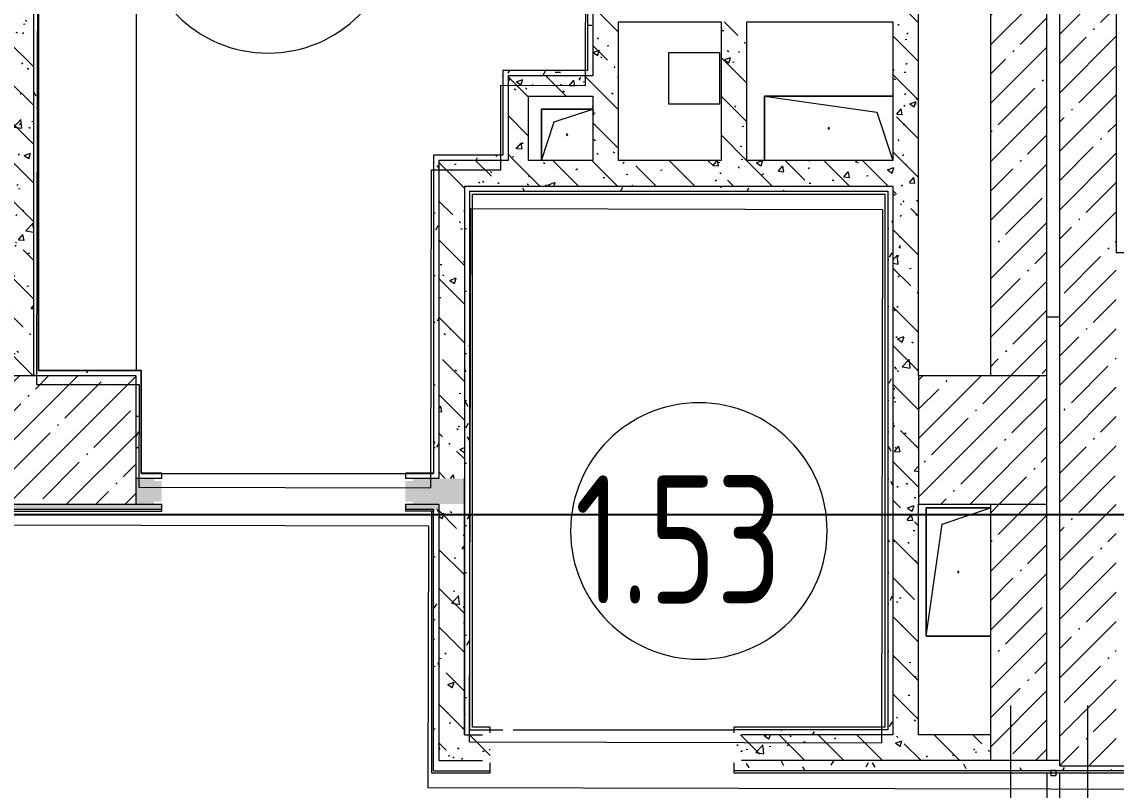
# Model space of a CAD drawing. Header units: millimetres. Extents: x -213911 to 415037, y -3642 to 107391.
# Drawn here: x 80770 to 85035, y 21449 to 24444 of the extents above; entities that cross this region are included whole.
import ezdxf

# ---------------------------------------------------------------- set-up
doc = ezdxf.new("R2010")
doc.units = ezdxf.units.MM
for name, color, linetype, lineweight in [('5.5) Перег WD5', 3, 'Continuous', 40), ('A-AREA-BNDY', 7, 'Continuous', 5), ('A-AREA-IDEN', 7, 'Continuous', 9), ('A-FLOR', 7, 'Continuous', 9), ('A-GENM', 7, 'Continuous', 9), ('A-WALL', 7, 'Continuous', 5), ('I-WALL', 7, 'Continuous', 5), ('S-COLS', 7, 'Continuous', 9), ('S-COLS-1', 7, 'Continuous', 5), ('Оси', 7, 'Continuous', 9)]:
    doc.layers.add(name, color=color, linetype=linetype, lineweight=lineweight)
doc.layers.add('A-WALL-1', color=9, linetype='Continuous', lineweight=5, true_color=0x808080)
doc.layers.add('A-WALL-FNSH-1', color=9, linetype='Continuous', lineweight=5, true_color=0x808080)
doc.styles.add('ISOCPEUR_1', font='isocpeur.ttf', dxfattribs={"height": 350})
doc.styles.add('СПДС', font='ГОСТ тип А.ttf', dxfattribs={"width": 0.9})
doc.dimstyles.new('ISO-2_0_0_9К_Средний_округл2', dxfattribs={"dimscale": 304.8, "dimtxt": 199.196235, "dimasz": 0.492126, "dimexe": 0.393701, "dimexo": 0, "dimgap": 0, "dimtad": 1, "dimdec": 0, "dimrnd": 10, "dimzin": 0, "dimdsep": 46, "dimtxsty": 'ISOCPEUR_1', "dimblk1": 'OBLIQUE', "dimblk2": 'OBLIQUE', "dimsah": 1, "dimcen": 0.09, "dimdle": 0.393701, "dimazin": 0, "dimtfac": 1, "dimtdec": 4, "dimtix": 1, "dimtmove": 0, "dimatfit": 3, "dimfxl": 1, "dimtvp": 1, "dimtolj": 1, "dimtzin": 0, "dimarcsym": 2})
pattern_1 = [(45, (64.7, -136.06), (-114.04925, 114.04925), []), (45, (178.75, -136.06), (-114.04925, 114.04925), [201.612, -40.322, 6.706, -33.617])]
pattern_2 = [(135, (64.7, -136.06), (-150.8683, -150.8683), [213.36, -35.56, 7.112, -35.56]), (135, (64.7, 14.71), (-150.8683, -150.8683), []), (50, (64.7, -136.06), (255.05767, -22.3145), [26.67, -293.37]), (355, (64.7, -136.06), (-49.3404, 267.47914), [21.336, -234.696]), (100.451, (85.96, -137.92), (205.7195, 245.16356), [22.666, -249.326]), (46.184, (64.7, -64.94), (379.511, -58.86), [40.005, -440.055]), (96.636, (96.33, -69.85), (332.3634, 346.3991), [33.999, -373.989]), (351.184, (64.7, -64.94), (332.3669, 346.3953), [32.004, -352.044]), (21, (100.26, -82.72), (212.26017, -143.1711), [26.67, -293.37]), (326, (100.26, -82.72), (86.5224, 257.8632), [21.336, -234.696]), (71.451, (117.95, -94.65), (298.78395, 114.6901), [22.666, -249.326]), (37.5, (64.7, -136.06), (4.32385, 118.37751), [6.706, -225.146, 6.706, -231.546, -235.585]), (37.5, (64.7, -136.06), (4.32385, 118.37751), [-470.103, 6.706, -228.879]), (7.5, (64.7, -136.06), (93.54758, 140.2533), [6.706, -129.134, 6.706, -219.812, -89.789]), (7.5, (64.7, -136.06), (93.54758, 140.2533), [-362.356, 6.706, -83.083]), (327.5, (-14.6, -136.06), (189.82734, -8.02019), [6.706, -82.194, 6.706, -270.662, -368.046]), (327.5, (-14.6, -136.06), (189.82734, -8.02019), [-366.268, 6.706, -361.34]), (317.5, (-50.16, -136.06), (207.38114, 35.59764), [6.706, -108.864, 6.706, -177.495, -261.366]), (317.5, (-50.16, -136.06), (207.38114, 35.59764), [-299.771, 6.706, -254.66])]
pattern_3 = [(0, (64.7, -136.06), (243.84, 60.96), [20.117, -162.763, 20.117, -162.763, -975.36]), (0, (64.7, -136.06), (243.84, 60.96), [-365.76, 20.117, -345.643, 20.117, -162.763, -426.72]), (0, (64.7, -136.06), (243.84, 60.96), [-914.4, 20.117, -101.803, 20.117, -284.683]), (120, (156.14, -105.58), (-174.71291, 180.691634), [20.117, -162.763, 20.117, -162.763, -975.36]), (120, (156.14, -105.58), (-174.71291, 180.691634), [-365.76, 20.117, -345.643, 20.117, -162.763, -426.72]), (120, (156.14, -105.58), (-174.71291, 180.691634), [-914.4, 20.117, -101.803, 20.117, -284.683]), (240, (186.62, 16.34), (-69.12709, -241.651634), [20.117, -162.763, 20.117, -162.763, -975.36]), (240, (186.62, 16.34), (-69.12709, -241.651634), [-365.76, 20.117, -345.643, 20.117, -162.763, -426.72]), (240, (186.62, 16.34), (-69.12709, -241.651634), [-914.4, 20.117, -101.803, 20.117, -284.683])]

# ---------------------------------------------------------------- blocks, each defined once
blk = doc.blocks.new('BSC_Колонна _Прямоугольная - 500х500-23287078-Объем проектирования 1 этажа')
at = {"layer": 'S-COLS-1'}
h = blk.add_hatch(dxfattribs=at)
h.set_pattern_fill('FP_32', color=256, style=0, pattern_type=2)
h.set_pattern_definition([(45, (-84450, -22950), (-114.04925, 114.04925), []), (45, (-84335.95, -22950), (-114.04925, 114.04925), [201.613, -40.323, 6.706, -33.617])])
h.paths.add_polyline_path([(-187.2, -250), (250, -250), (250, 250), (-250, 250), (-250, -250)])
for p, q in [((250, 250), (-250, 250)), ((-250, 250), (-250, -250)), ((250, -250), (250, 250)), ((-250, -250), (250, -250))]:
    blk.add_line(p, q, dxfattribs=at)
blk = doc.blocks.new('GM_Отверстие прямоугольное _в плите_ - Отверстие-21613015-Объем проектирования 1 этажа')
at = {"layer": 'A-GENM'}
for p, q in [((-125, -250), (-125, 250)), ((-125, 250), (125, 250)), ((125, 250), (-125, 250)), ((-125, 250), (-125, -250)), ((-62.5, 187.5), (125, 250)), ((-125, -250), (-62.5, 187.5)), ((125, -250), (-125, -250)), ((-125, -250), (125, -250))]:
    blk.add_line(p, q, dxfattribs=at)
for start, end in [(360, 180), (180, 360)]:
    blk.add_arc((0, 0), 2.5, start, end, dxfattribs=at)
blk = doc.blocks.new('GM_Отверстие прямоугольное _в плите_ - Отверстие-V129-Объем проектирования 1 этажа')
at = {"layer": 'A-GENM'}
for p, q in [((-125, -250), (-125, 250)), ((-125, 250), (-125, -250)), ((-62.5, 187.5), (125, 250)), ((-125, -250), (-62.5, 187.5)), ((125, -250), (-125, -250)), ((-125, -250), (125, -250))]:
    blk.add_line(p, q, dxfattribs=at)
for start, end in [(360, 180), (180, 360)]:
    blk.add_arc((0, 0), 2.5, start, end, dxfattribs=at)
blk = doc.blocks.new('BSC_Колонна _Прямоугольная - 500х500-V136-Объем проектирования 1 этажа')
at = {"layer": 'S-COLS-1'}
h = blk.add_hatch(dxfattribs=at)
h.set_pattern_fill('FP_138', color=256, style=0, pattern_type=2)
h.set_pattern_definition([(45, (-80900, -22950), (-114.04925, 114.04925), []), (45, (-80785.95, -22950), (-114.04925, 114.04925), [201.613, -40.323, 6.706, -33.617])])
h.paths.add_polyline_path([(202.8, -250), (250, -250), (250, 250), (-250, 250), (-250, -250), (-26, -250)])
for p, q in [((250, 250), (-250, 250)), ((-250, 250), (-250, -250)), ((250, -250), (250, 250)), ((-250, -250), (250, -250))]:
    blk.add_line(p, q, dxfattribs=at)
blk = doc.blocks.new('GM_Отверстие прямоугольное _в плите_ - Отверстие-V161-Объем проектирования 1 этажа')
at = {"layer": 'A-GENM'}
for p, q in [((-100, -100), (-100, 100)), ((-100, 100), (100, 100)), ((100, 100), (-100, 100)), ((-100, 100), (-100, -100)), ((-50, 50), (100, 100)), ((-100, -100), (-50, 50))]:
    blk.add_line(p, q, dxfattribs=at)
for start, end in [(360, 180), (180, 360)]:
    blk.add_arc((0, 0), 2.5, start, end, dxfattribs=at)
blk = doc.blocks.new('Марка_Помещения - Номер-25198446-Объем проектирования 1 этажа')
at = {"layer": 'A-AREA-IDEN'}
for start, end in [(360, 180), (180, 360)]:
    blk.add_arc((0, 0), 2.5, start, end, dxfattribs=at)
blk = doc.blocks.new('_Oblique')
at = {"color": 0, "linetype": 'ByBlock', "lineweight": -2}
blk.add_line((-0.5, -0.5), (0.5, 0.5), dxfattribs=at)
blk = doc.blocks.new('*D2019')
at = {"layer": '5.5) Перег WD5', "color": 0, "lineweight": -2, "transparency": 16777216}
for p, q in [((34274.7, 22501.5), (34274.7, 22643.4)), ((34604.7, 22501.5), (34604.7, 22643.4)), ((34154.7, 22523.4), (34604.7, 22523.4)), ((34604.7, 22523.4), (87153.3, 22523.4))]:
    blk.add_line(p, q, dxfattribs=at)
at = {"layer": 'Defpoints', "color": 0, "transparency": 16777216}
for p in [(34604.7, 22523.4), (34274.7, 22501.5), (34604.7, 22501.5)]:
    blk.add_point(p, dxfattribs=at)
at = {"layer": '5.5) Перег WD5', "color": 0, "lineweight": -2, "transparency": 16777216, "xscale": 304.8, "yscale": 304.8, "zscale": 304.8, "rotation": 180}
blk.add_blockref('_Oblique', (34274.7, 22523.4), dxfattribs=at)
at = {"layer": '5.5) Перег WD5', "color": 0, "lineweight": -2, "transparency": 16777216, "xscale": 304.8, "yscale": 304.8, "zscale": 304.8}
blk.add_blockref('_Oblique', (34604.7, 22523.4), dxfattribs=at)
at = {"layer": '5.5) Перег WD5', "color": 0, "lineweight": 25, "transparency": 16777216, "insert": (86593.3, 22990.1), "char_height": 350, "width": 455.087, "attachment_point": 1, "line_spacing_factor": 1.149209, "style": 'ISOCPEUR_1'}
blk.add_mtext('\\A1;330', dxfattribs=at)

msp = doc.modelspace()

# ---------------------------------------------------------------- hatches: boundary and pattern name
at = {"layer": 'I-WALL'}
h = msp.add_hatch(dxfattribs=at)
h.set_pattern_fill('FP_1', color=256, style=0, pattern_type=2)
h.set_pattern_definition(pattern_1)
h.paths.add_polyline_path([(84814.7, 21543.9), (85034.7, 21543.9), (85034.7, 26963.9), (84814.7, 26963.9), (84814.7, 21586.3)])
h = msp.add_hatch(dxfattribs=at)
h.set_pattern_fill('FP_41', color=256, style=0, pattern_type=2)
h.set_pattern_definition(pattern_2)
h.paths.add_polyline_path([(83094.7, 23803.9), (83094.7, 25713.9), (82994.7, 25713.9), (82994.7, 23803.9)])
h.paths.add_polyline_path([(82994.7, 26663.9), (83094.7, 26663.9), (83094.7, 26743.9), (82994.7, 26743.9), (82994.7, 26693.9)])
h = msp.add_hatch(dxfattribs=at)
h.set_pattern_fill('FP_41', color=256, style=0, pattern_type=2)
h.set_pattern_definition(pattern_2)
h.paths.add_polyline_path([(84264.7, 21663.9), (84264.7, 26743.9), (84164.7, 26743.9), (84164.7, 21663.9)])
h = msp.add_hatch(dxfattribs=at)
h.set_pattern_fill('FP_191', color=256, style=0, pattern_type=2)
h.set_pattern_definition(pattern_3)
h.paths.add_polyline_path([(82994.7, 24233.9), (82994.7, 25683.9), (82986.7, 25683.9), (82986.7, 25753.9), (82994.7, 25753.9), (82994.7, 25813.9), (82974.7, 25813.9), (82974.7, 24233.9)])
h.paths.add_polyline_path([(82994.7, 26563.9), (82993.5, 26573.9), (82974.7, 26573.9), (82974.7, 26563.9)])
h.paths.add_polyline_path([(82994.7, 26613.9), (82994.7, 26623.9), (82986.7, 26623.9), (82986.7, 26693.9), (82994.7, 26693.9), (82994.7, 26723.9), (82974.7, 26723.9), (82974.7, 26613.9), (82988.5, 26613.9)])
h = msp.add_hatch(dxfattribs=at)
h.set_pattern_fill('FP_41', color=256, style=0, pattern_type=2)
h.set_pattern_definition(pattern_2)
h.paths.add_polyline_path([(80814.7, 23063.9), (80814.7, 26463.9), (80714.7, 26463.9), (80714.7, 23063.9)])
h = msp.add_hatch(dxfattribs=at)
h.set_pattern_fill('FP_1', color=256, style=0, pattern_type=2)
h.set_pattern_definition(pattern_1)
h.paths.add_polyline_path([(84544.7, 23063.9), (84764.7, 23063.9), (84764.7, 26463.9), (84544.7, 26463.9), (84544.7, 23176.3)])
h = msp.add_hatch(dxfattribs=at)
h.set_pattern_fill('FP_191', color=256, style=0, pattern_type=2)
h.set_pattern_definition(pattern_3)
h.paths.add_polyline_path([(80834.7, 23083.9), (80834.7, 26392.9), (80814.7, 26393.9), (80814.7, 23083.9)])
h = msp.add_hatch(dxfattribs=at)
h.set_pattern_fill('FP_41', color=256, style=0, pattern_type=2)
h.set_pattern_definition(pattern_2)
h.paths.add_polyline_path([(83539.3, 23903.9), (83594.7, 23903.9), (83594.7, 24443.9), (83494.7, 24443.9), (83494.7, 23903.9)])
h = msp.add_hatch(dxfattribs=at)
h.set_pattern_fill('FP_191', color=256, style=0, pattern_type=2)
h.set_pattern_definition(pattern_3)
h.paths.add_polyline_path([(82962.7, 24233.9), (82974.6, 24236.2), (82973.7, 24253.9), (82644.7, 24253.9), (82644.7, 24233.9), (82780.2, 24233.9)])
h = msp.add_hatch(dxfattribs=at)
h.set_pattern_fill('FP_41', color=256, style=0, pattern_type=2)
h.set_pattern_definition(pattern_2)
h.paths.add_polyline_path([(82728.8, 23903.9), (82744.7, 23903.9), (82744.7, 24233.9), (82664.7, 24233.9), (82664.7, 23903.9)])
h = msp.add_hatch(dxfattribs=at)
h.set_pattern_fill('FP_41', color=256, style=0, pattern_type=2)
h.set_pattern_definition(pattern_2)
h.paths.add_polyline_path([(82780.2, 24153.9), (82994.7, 24153.9), (82994.7, 24233.9), (82744.7, 24233.9), (82744.7, 24153.9)])
h = msp.add_hatch(dxfattribs=at)
h.set_pattern_fill('FP_191', color=256, style=0, pattern_type=2)
h.set_pattern_definition(pattern_3)
h.paths.add_polyline_path([(82394.7, 23903.9), (82644.7, 23903.9), (82644.7, 23923.9), (82374.7, 23923.9), (82374.7, 23903.9), (82381.9, 23903.9)])
h = msp.add_hatch(dxfattribs=at)
h.set_pattern_fill('FP_191', color=256, style=0, pattern_type=2)
h.set_pattern_definition(pattern_3)
h.paths.add_polyline_path([(82394.7, 22663.9), (82394.7, 23903.9), (82374.7, 23903.9), (82375.7, 22683.9)])
h.paths.add_polyline_path([(82374.7, 22663.9), (82394.7, 22663.9), (82374.7, 22683.9)])
h = msp.add_hatch(dxfattribs=at)
h.set_pattern_fill('FP_41', color=256, style=0, pattern_type=2)
h.set_pattern_definition(pattern_2)
h.paths.add_polyline_path([(82994.7, 23803.9), (82994.7, 23903.9), (82394.7, 23903.9), (82394.7, 23803.9), (82854.5, 23803.9)])
h = msp.add_hatch(dxfattribs=at)
h.set_pattern_fill('FP_41', color=256, style=0, pattern_type=2)
h.set_pattern_definition(pattern_2)
h.paths.add_polyline_path([(83373.2, 23803.9), (84164.7, 23803.9), (84164.7, 23903.9), (83094.7, 23903.9), (83094.7, 23803.9), (83296, 23803.9)])
h = msp.add_hatch(dxfattribs=at)
h.set_pattern_fill('FP_41', color=256, style=0, pattern_type=2)
h.set_pattern_definition(pattern_2)
h.paths.add_polyline_path([(82494.7, 22663.9), (82494.7, 23803.9), (82394.7, 23803.9), (82394.7, 22663.9)])
h = msp.add_hatch(dxfattribs=at)
h.set_pattern_fill('FP_191', color=256, style=0, pattern_type=2)
h.set_pattern_definition(pattern_3)
h.paths.add_polyline_path([(82644.7, 23783.9), (84144.7, 23783.9), (84144.4, 23803.9), (82494.7, 23803.9), (82494.7, 23783.9), (82568.5, 23783.9)])
h = msp.add_hatch(dxfattribs=at)
h.set_pattern_fill('FP_191', color=256, style=0, pattern_type=2)
h.set_pattern_definition(pattern_3)
h.paths.add_polyline_path([(84144.7, 21683.9), (84164.7, 21683.9), (84164.7, 23803.9), (84144.7, 23803.9), (84144.7, 21694.9)])
h = msp.add_hatch(dxfattribs=at)
h.set_pattern_fill('FP_191', color=256, style=0, pattern_type=2)
h.set_pattern_definition(pattern_3)
h.paths.add_polyline_path([(82494.7, 21663.9), (82514.7, 21663.9), (82514.7, 23783.9), (82494.7, 23783.9), (82494.7, 22116.3)])
h = msp.add_hatch(dxfattribs=at)
h.set_pattern_fill('FP_191', color=256, style=0, pattern_type=2)
h.set_pattern_definition(pattern_3)
h.paths.add_polyline_path([(80814.7, 23063.9), (81214.7, 23063.9), (81214.7, 23083.9), (80834.7, 23083)])
h.paths.add_polyline_path([(80814.7, 23063.9), (80834.7, 23083.9), (80814.7, 23083.9)])
h = msp.add_hatch(dxfattribs=at)
h.set_pattern_fill('FP_191', color=256, style=0, pattern_type=2)
h.set_pattern_definition(pattern_3)
h.paths.add_polyline_path([(81232.9, 22683.9), (81234.7, 22684.2), (81232.9, 23083.9), (81214.7, 23083.9), (81214.7, 22683.9)])
h = msp.add_hatch(dxfattribs=at)
h.set_pattern_fill('FP_41', color=256, style=0, pattern_type=2)
h.set_pattern_definition(pattern_2)
h.paths.add_polyline_path([(82394.7, 22563.9), (82494.7, 22563.9), (82494.7, 22663.9), (82294.7, 22661.9), (82294.7, 22653.9), (82264.7, 22653.9), (82264.7, 22573.9), (82294.7, 22573.9), (82294.7, 22565.9), (82374.7, 22563.9)])
h.paths.add_polyline_path([(78764.5, 22563.9), (80714.7, 22563.9), (80714.7, 22663.9), (78514.7, 22663.9), (78514.7, 22563.9), (78544.7, 22563.9)])
h.paths.add_polyline_path([(81232.9, 22563.9), (81284.7, 22565.9), (81284.7, 22573.9), (81314.7, 22573.9), (81314.7, 22653.9), (81284.7, 22653.9), (81284.7, 22661.9), (81214.7, 22660.4), (81214.7, 22563.9)])
h.paths.add_polyline_path([(77384.7, 22563.9), (77414.7, 22563.9), (77414.7, 22663.9), (77314.7, 22663.9), (77314.7, 22563.9), (77344.5, 22563.9)])
h.paths.add_polyline_path([(76233.5, 22563.9), (76814.7, 22563.9), (76814.7, 22663.9), (75809.5, 22663.9), (75809.5, 22563.9), (76075.2, 22563.9)])
h.paths.add_polyline_path([(74124.7, 22563.9), (74709.5, 22563.9), (74709.5, 22663.9), (74104.7, 22663.9), (74104.7, 22563.9)])
h.paths.add_polyline_path([(73604.7, 22563.9), (73604.7, 22663.9), (70874.7, 22663.9), (70874.7, 22563.9), (73584.7, 22563.9)])
h.paths.add_polyline_path([(70304.7, 22563.9), (70374.7, 22563.9), (70374.7, 22663.9), (70274.7, 22663.9), (70274.7, 22563.9)])
h.paths.add_polyline_path([(69174.7, 22563.9), (69174.7, 22663.9), (68374.7, 22663.9), (68374.7, 22563.9), (69149.7, 22563.9)])
h = msp.add_hatch(dxfattribs=at)
h.set_pattern_fill('FP_191', color=256, style=0, pattern_type=2)
h.set_pattern_definition(pattern_3)
h.paths.add_polyline_path([(82394.7, 22543.9), (82394.7, 22563.9), (82264.7, 22563.9), (82264.7, 22543.9), (82374.7, 22543.9)])
h.paths.add_polyline_path([(81140.3, 22543.9), (81314.7, 22543.9), (81314.7, 22563.9), (78544.7, 22563.7), (78544.7, 22555.9), (78514.7, 22555.9), (78514.7, 22543.9), (80912, 22543.9)])
h.paths.add_polyline_path([(76814.7, 22543.9), (77414.7, 22543.9), (77414.7, 22555.9), (77384.7, 22555.9), (77384.7, 22563.9), (75839.5, 22563.6), (75839.5, 22555.9), (75809.5, 22555.9), (75809.5, 22543.9), (76314.7, 22543.9)])
h.paths.add_polyline_path([(74124.7, 22543.9), (74709.5, 22543.9), (74709.5, 22555.9), (74679.5, 22555.9), (74679.5, 22563.9), (70304.7, 22563.8), (70304.7, 22555.9), (70274.7, 22555.9), (70274.7, 22543.9), (74104.7, 22543.9)])
h.paths.add_polyline_path([(69149.7, 22543.9), (69174.7, 22543.9), (69174.7, 22555.9), (69144.7, 22555.9), (69144.7, 22563.9), (68374.7, 22563.9), (68374.7, 22543.9), (69144.7, 22543.9)])
h = msp.add_hatch(dxfattribs=at)
h.set_pattern_fill('FP_41', color=256, style=0, pattern_type=2)
h.set_pattern_definition(pattern_2)
h.paths.add_polyline_path([(82394.7, 21663.9), (82494.7, 21663.9), (82494.7, 22563.9), (82394.7, 22563.9), (82394.7, 22116.3)])
h = msp.add_hatch(dxfattribs=at)
h.set_pattern_fill('FP_1', color=256, style=0, pattern_type=2)
h.set_pattern_definition(pattern_1)
h.paths.add_polyline_path([(84611.2, 21563.9), (84764.7, 21563.9), (84764.7, 22563.9), (84544.7, 22563.9), (84544.7, 21563.9)])
h = msp.add_hatch(dxfattribs=at)
h.set_pattern_fill('FP_191', color=256, style=0, pattern_type=2)
h.set_pattern_definition(pattern_3)
h.paths.add_polyline_path([(82374.7, 21523.9), (82394.7, 21523.9), (82394.7, 22543.9), (82374.7, 22543.9), (82374.7, 21586.3)])
h = msp.add_hatch(dxfattribs=at)
h.set_pattern_fill('FP_191', color=256, style=0, pattern_type=2)
h.set_pattern_definition(pattern_3)
h.paths.add_polyline_path([(84164.7, 21663.9), (84164.7, 21683.9), (83544.7, 21683.9), (83544.7, 21671.9), (83574.7, 21671.9), (83574.7, 21663.9), (84144.7, 21663.9)])
h.paths.add_polyline_path([(82514.7, 21663.9), (82564.7, 21663.9), (82564.7, 21671.9), (82594.7, 21671.9), (82594.7, 21683.9), (82514.7, 21683.9)])
h = msp.add_hatch(dxfattribs=at)
h.set_pattern_fill('FP_41', color=256, style=0, pattern_type=2)
h.set_pattern_definition(pattern_2)
h.paths.add_polyline_path([(84264.7, 21563.9), (84544.7, 21563.9), (84544.7, 21663.9), (83544.7, 21663.9), (83546, 21563.9), (84164.7, 21563.9)])
h.paths.add_polyline_path([(82564.7, 21563.9), (82594.7, 21563.9), (82594.7, 21663.9), (82394.7, 21663.9), (82394.7, 21563.9)])
h = msp.add_hatch(dxfattribs=at)
h.set_pattern_fill('FP_191', color=256, style=0, pattern_type=2)
h.set_pattern_definition(pattern_3)
h.paths.add_polyline_path([(84327.5, 21523.9), (84814.7, 21523.9), (84814.7, 21563.9), (83574.7, 21563.5), (83574.7, 21555.9), (83544.7, 21555.9), (83544.7, 21523.9), (84271, 21523.9)])
h.paths.add_polyline_path([(82394.7, 21523.9), (82594.7, 21523.9), (82594.7, 21555.9), (82564.7, 21555.9), (82564.7, 21563.9), (82394.7, 21563.9)])
h = msp.add_hatch(dxfattribs=at)
h.set_pattern_fill('FP_191', color=256, style=0, pattern_type=2)
h.set_pattern_definition(pattern_3)
h.paths.add_polyline_path([(86594.7, 21523.9), (86854.7, 21523.9), (86854.7, 21543.9), (86479.4, 21543.9), (86479.4, 21535.9), (86449.4, 21533.9), (86451.3, 21523.9)])
h.paths.add_polyline_path([(85104.7, 21523.9), (85499.4, 21523.9), (85498.3, 21535.9), (85469.4, 21535.9), (85469.4, 21543.9), (84814.7, 21543.9), (84814.7, 21523.9), (85100.8, 21523.9)])

# ---------------------------------------------------------------- linework, layer by layer
at = {"layer": 'A-AREA-BNDY', "flags": 128}
for points in [[(82967, 24195.8), (82972.8, 26663.8), (81484.8, 26667.3), (81484, 26337.3), (80834, 26338.8), (80826.3, 23030.8), (81226.3, 23029.9), (81225.3, 22629.9), (82363.3, 22627.2), (82366.2, 23867.2), (82636.2, 23866.6), (82637, 24196.6)], [(84125.9, 23711.1), (82517.9, 23714.8), (82513, 21636.8), (84121, 21633.1)]]:
    msp.add_lwpolyline(points, close=True, dxfattribs=at)
msp.add_lwpolyline([(66338.5, 21021.8), (78758.3, 20992.7), (78755.9, 19992.7), (85618.1, 19976.5), (85618, 19928.5), (86718, 19926), (86718.1, 19966), (86858.1, 19965.6), (86861.6, 21455.6), (86436.2, 21456.6), (86436.3, 21476.6), (85486.3, 21478.9), (85486.3, 21458.9), (85381.6, 21459.1), (85381.6, 21451.1), (82353.6, 21458.2), (82356, 22478.2), (68336, 22511.1)], dxfattribs=at)
at = {"layer": 'A-FLOR'}
for p, q in [((82974.7, 26573.9), (82974.7, 24253.9)), ((80834.7, 23083.9), (80834.7, 26388.9)), ((81214.7, 26388.9), (81214.7, 23083.9)), ((84544.7, 25843.9), (84544.7, 23293.9)), ((83489.8, 24323.9), (83289.8, 24323.9)), ((83289.8, 24323.9), (83289.8, 24123.9)), ((83489.8, 24123.9), (83489.8, 24323.9)), ((82973.7, 24253.9), (82644.7, 24253.9)), ((82644.7, 24253.9), (82644.7, 24236.2)), ((82644.7, 24233.9), (82644.7, 23924.9)), ((83289.8, 24123.9), (83489.8, 24123.9)), ((82644.7, 23923.9), (82374.7, 23923.9)), ((82374.7, 23923.9), (82374.7, 22684.9)), ((84764.7, 23293.9), (84814.7, 23293.9)), ((81232.9, 23083.9), (80835.7, 23083.9)), ((81234.7, 22683.9), (81234.7, 23083.9)), ((81235.7, 22683.9), (82374.7, 22683.9)), ((81314.7, 22663.9), (81314.7, 22683.9)), ((82264.7, 22683.9), (82264.7, 22663.9)), ((81314.7, 22543.9), (81314.7, 22563.9)), ((82264.7, 22563.9), (82264.7, 22543.9)), ((82594.7, 21683.9), (82644.7, 21683.9)), ((82684.7, 21683.9), (83544.7, 21683.9)), ((83544.7, 21683.9), (83544.7, 21671.9)), ((82594.7, 21523.9), (82594.7, 21555.9)), ((83544.7, 21555.9), (83544.7, 21523.9)), ((84764.7, 21515.9), (84764.7, 20041.9)), ((84814.7, 20041.9), (84814.7, 21515.9))]:
    msp.add_line(p, q, dxfattribs=at)
at = {"layer": 'A-WALL'}
for p, q in [((82974.7, 24253.9), (82973.7, 24253.9)), ((82644.7, 23924.9), (82644.7, 23923.9)), ((82514.7, 23783.9), (84144.7, 23783.9)), ((82514.7, 23783.9), (82514.7, 21683.9)), ((84144.7, 23783.9), (84144.7, 21683.9)), ((85444.7, 23543.9), (85034.7, 23543.9)), ((81235.7, 22683.9), (81234.7, 22683.9)), ((82374.7, 22683.9), (82374.7, 22684.9)), ((82264.7, 22543.9), (82374.7, 22543.9)), ((82514.7, 21683.9), (82594.7, 21683.9)), ((84144.7, 21683.9), (83544.7, 21683.9)), ((82494.7, 21663.9), (82564.7, 21663.9)), ((84164.7, 21663.9), (83574.7, 21663.9))]:
    msp.add_line(p, q, dxfattribs=at)
at = {"layer": 'A-WALL-1'}
for p, q in [((85034.7, 27193.9), (85034.7, 23543.9)), ((84264.7, 23063.9), (84264.7, 26963.9)), ((84814.7, 21543.9), (84814.7, 26963.9)), ((80814.7, 26463.9), (80814.7, 23063.9)), ((84764.7, 23063.9), (84764.7, 26463.9)), ((84544.7, 26343.9), (84544.7, 23063.9)), ((82994.7, 25683.9), (82994.7, 24233.9)), ((83094.7, 23903.9), (83094.7, 24443.9)), ((83094.7, 24443.9), (83494.7, 24443.9)), ((83494.7, 24443.9), (83494.7, 23903.9)), ((83594.7, 24443.9), (84164.7, 24443.9)), ((83594.7, 23903.9), (83594.7, 24443.9)), ((84164.7, 24443.9), (84164.7, 23903.9)), ((82994.7, 24233.9), (82664.7, 24233.9)), ((82664.7, 24233.9), (82664.7, 23903.9)), ((82744.7, 24153.9), (82994.7, 24153.9)), ((82744.7, 23903.9), (82744.7, 24153.9)), ((82994.7, 24153.9), (82994.7, 23903.9)), ((82664.7, 23903.9), (82394.7, 23903.9)), ((82394.7, 23903.9), (82394.7, 22663.9)), ((82994.7, 23903.9), (82744.7, 23903.9)), ((83494.7, 23903.9), (83094.7, 23903.9)), ((84164.7, 23903.9), (83594.7, 23903.9)), ((82494.7, 23803.9), (84164.7, 23803.9)), ((82494.7, 23803.9), (82494.7, 21663.9)), ((84164.7, 23803.9), (84164.7, 21663.9)), ((80835.7, 23083.9), (80834.7, 23083.9)), ((81314.7, 22663.9), (81214.7, 22663.9)), ((82394.7, 22663.9), (82264.7, 22663.9)), ((82494.7, 21663.9), (82494.7, 22663.9)), ((81214.7, 22563.9), (81314.7, 22563.9)), ((82264.7, 22563.9), (82394.7, 22563.9)), ((82394.7, 22563.9), (82394.7, 21563.9)), ((84264.7, 21663.9), (84264.7, 22563.9)), ((84544.7, 22563.9), (84544.7, 21563.9)), ((84764.7, 21563.9), (84764.7, 22563.9)), ((78514.7, 22543.9), (81314.7, 22543.9)), ((82374.7, 22543.9), (82374.7, 22535.9)), ((82594.7, 21671.9), (82594.7, 21683.9)), ((84544.7, 21663.9), (84264.7, 21663.9)), ((82394.7, 21563.9), (82564.7, 21563.9)), ((84814.7, 21563.9), (83574.7, 21563.9)), ((84814.7, 21543.9), (85469.4, 21543.9)), ((82374.7, 21523.9), (82594.7, 21523.9)), ((84800.7, 21525.9), (84780.7, 21525.9)), ((84780.7, 21525.9), (84780.7, 21505.9)), ((84780.7, 21505.9), (84800.7, 21505.9)), ((84800.7, 21505.9), (84800.7, 21525.9))]:
    msp.add_line(p, q, dxfattribs=at)
at = {"layer": 'A-WALL-FNSH-1'}
for p, q in [((80835.7, 23084.9), (80835.7, 26392.9)), ((82973.7, 25713.9), (82973.7, 24254.9)), ((82643.7, 24254.9), (82643.7, 23924.9)), ((82973.7, 24254.9), (82643.7, 24254.9)), ((82644.7, 24233.9), (82644.7, 24236.2)), ((82373.7, 23924.9), (82373.7, 22684.9)), ((82643.7, 23924.9), (82373.7, 23924.9)), ((82525.7, 23772.9), (84133.7, 23772.9)), ((82525.7, 21694.9), (82525.7, 23772.9)), ((84133.7, 23772.9), (84133.7, 21694.9)), ((81235.7, 23084.9), (80835.7, 23084.9)), ((81232.9, 23083.9), (81234.7, 23083.9)), ((81235.7, 22684.9), (81235.7, 23084.9)), ((81314.7, 22684.9), (81235.7, 22684.9)), ((81314.7, 22683.9), (81314.7, 22684.9)), ((82373.7, 22684.9), (82264.7, 22684.9)), ((82264.7, 22684.9), (82264.7, 22683.9)), ((78514.7, 22535.9), (81314.7, 22535.9)), ((81314.7, 22535.9), (81314.7, 22543.9)), ((82264.7, 22543.9), (82264.7, 22535.9)), ((82374.7, 22535.9), (82264.7, 22535.9)), ((82366.7, 22535.9), (82366.7, 21515.9)), ((82374.7, 21523.9), (82374.7, 22535.9)), ((82594.7, 21694.9), (82525.7, 21694.9)), ((82594.7, 21683.9), (82594.7, 21694.9)), ((84133.7, 21694.9), (83544.7, 21694.9)), ((83544.7, 21694.9), (83544.7, 21683.9)), ((82366.7, 21515.9), (82594.7, 21515.9)), ((82594.7, 21515.9), (82594.7, 21523.9)), ((85394.7, 21523.9), (83544.7, 21523.9)), ((83544.7, 21523.9), (83544.7, 21515.9)), ((83544.7, 21515.9), (85394.7, 21515.9))]:
    msp.add_line(p, q, dxfattribs=at)
at = {"layer": 'Оси'}
for points in [[(84624.7, -2042.3), (84624.7, 2957.7), (84624.7, 16779), (84624.7, 21779)], [(86088.5, -2042.3), (86088.5, -1322.8), (84924.7, -179.1), (84924.7, 4820.9), (84924.7, 16779), (84924.7, 21779)]]:
    msp.add_lwpolyline(points, dxfattribs=at)

# ---------------------------------------------------------------- block references
at = {"layer": 'A-AREA-IDEN', "xscale": 199.9999999999999, "yscale": 199.9999999999999, "zscale": 199.9999999999999}
for p in [(81729.3, 24822.2), (83408.4, 22459)]:
    msp.add_blockref('Марка_Помещения - Номер-25198446-Объем проектирования 1 этажа', p, dxfattribs=at)
at = {"layer": 'A-GENM', "rotation": 269.9999999999996}
msp.add_blockref('GM_Отверстие прямоугольное _в плите_ - Отверстие-V129-Объем проектирования 1 этажа', (83914.7, 24028.9), dxfattribs=at)
at = {"layer": 'A-GENM'}
for name, p in [('GM_Отверстие прямоугольное _в плите_ - Отверстие-V161-Объем проектирования 1 этажа', (82894.7, 24003.9)), ('GM_Отверстие прямоугольное _в плите_ - Отверстие-21613015-Объем проектирования 1 этажа', (84419.7, 22298.9))]:
    msp.add_blockref(name, p, dxfattribs=at)
at = {"layer": 'S-COLS'}
for name, p in [('BSC_Колонна _Прямоугольная - 500х500-V136-Объем проектирования 1 этажа', (80964.7, 22813.9)), ('BSC_Колонна _Прямоугольная - 500х500-23287078-Объем проектирования 1 этажа', (84514.7, 22813.9))]:
    msp.add_blockref(name, p, dxfattribs=at)

# ---------------------------------------------------------------- texts
at = {"layer": 'A-AREA-IDEN', "insert": (82924.6, 22676.1), "char_height": 500, "width": 1212.151, "attachment_point": 1, "style": 'СПДС'}
msp.add_mtext('1.53', dxfattribs=at)

# ---------------------------------------------------------------- dimensions: what is measured, and where the dimension line sits
at = {"layer": '5.5) Перег WD5', "color": 18, "lineweight": 25, "true_color": 0x000000}
dim = msp.add_linear_dim(base=(34604.7, 22523.4), p1=(34274.7, 22501.5), p2=(34604.7, 22501.5), dimstyle='ISO-2_0_0_9К_Средний_округл2', override={"dimasz": 1, "dimpost": '<>', "dimtxsty": 'ISOCPEUR_1', "dimfxl": 330}, dxfattribs=at)
dim.commit()
dim.dimension.update_dxf_attribs({"geometry": '*D2019', "text_midpoint": (86820.8, 22523.4), "dimtype": 160})

doc.saveas('drawing.dxf')
